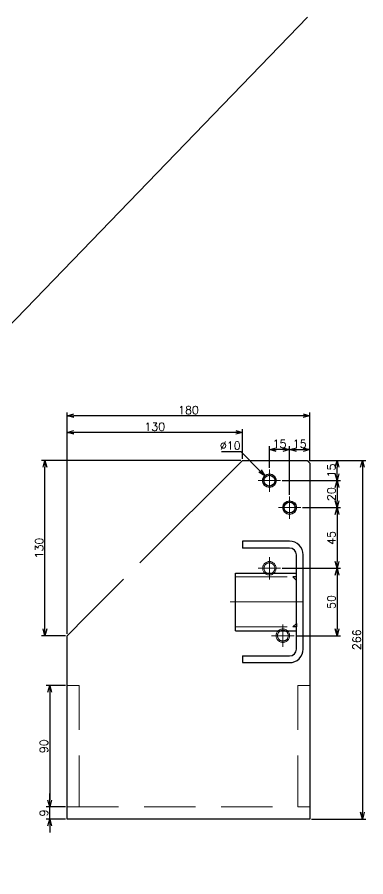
# Model space of a CAD drawing. Header units: millimetres. Extents: x -16130 to 36813, y -8099 to 27484.
# Drawn here: x 9162 to 9421, y 17819 to 18456 of the extents above; entities that cross this region are included whole.
import ezdxf

# ---------------------------------------------------------------- set-up
doc = ezdxf.new("R2010")
doc.units = ezdxf.units.MM
doc.header["$LTSCALE"] = 6
doc.header["$PDMODE"] = 99
doc.header["$PDSIZE"] = 1
doc.linetypes.add('CENTER2', pattern=[28.575, 19.05, -3.175, 3.175, -3.175])
doc.linetypes.add('HIDDEN', pattern=[9.525, 6.35, -3.175])
for name, color, linetype, lineweight in [('04_HIDDEN', 2, 'HIDDEN', 13), ('05_CENTER', 4, 'CENTER2', 13), ('08_DIM', 3, 'Continuous', 13)]:
    doc.layers.add(name, color=color, linetype=linetype, lineweight=lineweight)
doc.styles.add('KSS_TXT', font='txt.shx', dxfattribs={"bigfont": 'extfont2.shx'})
doc.dimstyles.new('KSS_DIM', dxfattribs={"dimtxt": 3, "dimasz": 2.5, "dimexe": 1.25, "dimexo": 0.625, "dimtad": 1, "dimdsep": 46, "dimtxsty": 'KSS_TXT', "dimblk": 'OPEN30', "dimcen": 0, "dimazin": 2, "dimtfac": 0.75, "dimtmove": 0, "dimatfit": 3, "dimldrblk": 'OPEN30', "dimfxl": 1, "dimtolj": 1, "dimarcsym": 0})
doc.dimstyles.new('KSS_DIM$3', dxfattribs={"dimtxt": 3, "dimasz": 2.5, "dimexe": 1.25, "dimexo": 0.625, "dimtad": 1, "dimtih": 1, "dimtoh": 1, "dimdsep": 46, "dimtxsty": 'KSS_TXT', "dimblk": 'OPEN30', "dimcen": 0, "dimazin": 2, "dimtfac": 0.75, "dimtofl": 0, "dimtmove": 0, "dimatfit": 3, "dimldrblk": 'OPEN30', "dimfxl": 1, "dimtolj": 1, "dimarcsym": 0})

# ---------------------------------------------------------------- blocks, each defined once
blk = doc.blocks.new('_Open30')
at = {"color": 0, "linetype": 'ByBlock', "lineweight": -2}
for p, q in [((-1, 0.27), (0, 0)), ((0, 0), (-1, -0.27)), ((0, 0), (-1, 0))]:
    blk.add_line(p, q, dxfattribs=at)
blk = doc.blocks.new('*D1351')
at = {"layer": '08_DIM', "color": 0, "lineweight": -2, "transparency": 16777216}
for p, q in [((9199.45, 17998.96), (9199.45, 18150.96)), ((9324.45, 18148.46), (9204.45, 18148.46)), ((9329.45, 18128.96), (9329.45, 18150.96))]:
    blk.add_line(p, q, dxfattribs=at)
at = {"layer": 'Defpoints', "color": 0, "transparency": 16777216}
for p in [(9199.45, 18148.46), (9329.45, 18127.71), (9199.45, 17997.71)]:
    blk.add_point(p, dxfattribs=at)
at = {"layer": '08_DIM', "color": 0, "lineweight": -2, "transparency": 16777216, "xscale": 5, "yscale": 5, "zscale": 5, "rotation": 180}
blk.add_blockref('_Open30', (9199.45, 18148.46), dxfattribs=at)
at = {"layer": '08_DIM', "color": 0, "lineweight": -2, "transparency": 16777216, "xscale": 5, "yscale": 5, "zscale": 5}
blk.add_blockref('_Open30', (9329.45, 18148.46), dxfattribs=at)
at = {"layer": '08_DIM', "color": 0, "transparency": 16777216, "insert": (9264.45, 18152.71), "char_height": 6, "attachment_point": 5, "style": 'KSS_TXT'}
blk.add_mtext('\\A1;130', dxfattribs=at)
blk = doc.blocks.new('*D1352')
at = {"layer": '08_DIM', "color": 0, "lineweight": -2, "transparency": 16777216}
for p, q in [((9380.7, 18127.71), (9420.94, 18127.71)), ((9418.44, 18122.71), (9418.44, 17866.71)), ((9380.7, 17861.71), (9420.94, 17861.71))]:
    blk.add_line(p, q, dxfattribs=at)
at = {"layer": 'Defpoints', "color": 0, "transparency": 16777216}
for p in [(9379.45, 18127.71), (9379.45, 17861.71), (9418.44, 17861.71)]:
    blk.add_point(p, dxfattribs=at)
at = {"layer": '08_DIM', "color": 0, "lineweight": -2, "transparency": 16777216, "xscale": 5, "yscale": 5, "zscale": 5}
for p, rotation in [((9418.44, 18127.71), 90), ((9418.44, 17861.71), 270)]:
    blk.add_blockref('_Open30', p, dxfattribs=dict(at, rotation=rotation))
at = {"layer": '08_DIM', "color": 0, "transparency": 16777216, "insert": (9414.19, 17994.71), "char_height": 6, "attachment_point": 5, "rotation": 90, "style": 'KSS_TXT'}
blk.add_mtext('\\A1;266', dxfattribs=at)
blk = doc.blocks.new('*D1353')
at = {"layer": '08_DIM', "color": 0, "lineweight": -2, "transparency": 16777216}
for p, q in [((9378.7, 18127.71), (9402.17, 18127.71)), ((9399.67, 18117.71), (9399.67, 18122.71)), ((9359.04, 18112.71), (9402.17, 18112.71))]:
    blk.add_line(p, q, dxfattribs=at)
at = {"layer": 'Defpoints', "color": 0, "transparency": 16777216}
for p in [(9377.45, 18127.71), (9399.67, 18127.71), (9357.79, 18112.71)]:
    blk.add_point(p, dxfattribs=at)
at = {"layer": '08_DIM', "color": 0, "lineweight": -2, "transparency": 16777216, "xscale": 5, "yscale": 5, "zscale": 5}
for p, rotation in [((9399.67, 18127.71), 90), ((9399.67, 18112.71), 270)]:
    blk.add_blockref('_Open30', p, dxfattribs=dict(at, rotation=rotation))
at = {"layer": '08_DIM', "color": 0, "transparency": 16777216, "insert": (9395.42, 18120.21), "char_height": 6, "attachment_point": 5, "rotation": 90, "style": 'KSS_TXT'}
blk.add_mtext('\\A1;15', dxfattribs=at)
blk = doc.blocks.new('*D1354')
at = {"layer": '08_DIM', "color": 0, "lineweight": -2, "transparency": 16777216}
for p, q in [((9359.04, 18112.71), (9402.17, 18112.71)), ((9399.67, 18107.71), (9399.67, 18097.71)), ((9374.04, 18092.71), (9402.17, 18092.71))]:
    blk.add_line(p, q, dxfattribs=at)
at = {"layer": 'Defpoints', "color": 0, "transparency": 16777216}
for p in [(9357.79, 18112.71), (9372.79, 18092.71), (9399.67, 18092.71)]:
    blk.add_point(p, dxfattribs=at)
at = {"layer": '08_DIM', "color": 0, "lineweight": -2, "transparency": 16777216, "xscale": 5, "yscale": 5, "zscale": 5}
for p, rotation in [((9399.67, 18112.71), 90), ((9399.67, 18092.71), 270)]:
    blk.add_blockref('_Open30', p, dxfattribs=dict(at, rotation=rotation))
at = {"layer": '08_DIM', "color": 0, "transparency": 16777216, "insert": (9395.42, 18102.71), "char_height": 6, "attachment_point": 5, "rotation": 90, "style": 'KSS_TXT'}
blk.add_mtext('\\A1;20', dxfattribs=at)
blk = doc.blocks.new('*D1355')
at = {"layer": '08_DIM', "color": 0, "lineweight": -2, "transparency": 16777216}
for p, q in [((9374.04, 18092.71), (9402.17, 18092.71)), ((9399.67, 18087.71), (9399.67, 18052.71)), ((9359.04, 18047.71), (9402.17, 18047.71))]:
    blk.add_line(p, q, dxfattribs=at)
at = {"layer": 'Defpoints', "color": 0, "transparency": 16777216}
for p in [(9372.79, 18092.71), (9357.79, 18047.71), (9399.67, 18047.71)]:
    blk.add_point(p, dxfattribs=at)
at = {"layer": '08_DIM', "color": 0, "lineweight": -2, "transparency": 16777216, "xscale": 5, "yscale": 5, "zscale": 5}
for p, rotation in [((9399.67, 18092.71), 90), ((9399.67, 18047.71), 270)]:
    blk.add_blockref('_Open30', p, dxfattribs=dict(at, rotation=rotation))
at = {"layer": '08_DIM', "color": 0, "transparency": 16777216, "insert": (9395.42, 18070.21), "char_height": 6, "attachment_point": 5, "rotation": 90, "style": 'KSS_TXT'}
blk.add_mtext('\\A1;45', dxfattribs=at)
blk = doc.blocks.new('*D1356')
at = {"layer": '08_DIM', "color": 0, "lineweight": -2, "transparency": 16777216}
for p, q in [((9359.04, 18047.71), (9402.17, 18047.71)), ((9399.67, 18042.71), (9399.67, 18002.71)), ((9369.04, 17997.71), (9402.17, 17997.71))]:
    blk.add_line(p, q, dxfattribs=at)
at = {"layer": 'Defpoints', "color": 0, "transparency": 16777216}
for p in [(9357.79, 18047.71), (9367.79, 17997.71), (9399.67, 17997.71)]:
    blk.add_point(p, dxfattribs=at)
at = {"layer": '08_DIM', "color": 0, "lineweight": -2, "transparency": 16777216, "xscale": 5, "yscale": 5, "zscale": 5}
for p, rotation in [((9399.67, 18047.71), 90), ((9399.67, 17997.71), 270)]:
    blk.add_blockref('_Open30', p, dxfattribs=dict(at, rotation=rotation))
at = {"layer": '08_DIM', "color": 0, "transparency": 16777216, "insert": (9395.42, 18022.71), "char_height": 6, "attachment_point": 5, "rotation": 90, "style": 'KSS_TXT'}
blk.add_mtext('\\A1;50', dxfattribs=at)
blk = doc.blocks.new('*D1357')
at = {"layer": '08_DIM', "color": 0, "lineweight": -2, "transparency": 16777216}
for p, q in [((9364.45, 18102.3), (9364.45, 18138.3)), ((9369.45, 18135.8), (9374.45, 18135.8)), ((9379.45, 18127.46), (9379.45, 18138.3))]:
    blk.add_line(p, q, dxfattribs=at)
at = {"layer": 'Defpoints', "color": 0, "transparency": 16777216}
for p in [(9379.45, 18135.8), (9379.45, 18126.21), (9364.45, 18101.05)]:
    blk.add_point(p, dxfattribs=at)
at = {"layer": '08_DIM', "color": 0, "lineweight": -2, "transparency": 16777216, "xscale": 5, "yscale": 5, "zscale": 5, "rotation": 180}
blk.add_blockref('_Open30', (9364.45, 18135.8), dxfattribs=at)
at = {"layer": '08_DIM', "color": 0, "lineweight": -2, "transparency": 16777216, "xscale": 5, "yscale": 5, "zscale": 5}
blk.add_blockref('_Open30', (9379.45, 18135.8), dxfattribs=at)
at = {"layer": '08_DIM', "color": 0, "transparency": 16777216, "insert": (9371.95, 18140.05), "char_height": 6, "attachment_point": 5, "style": 'KSS_TXT'}
blk.add_mtext('\\A1;15', dxfattribs=at)
blk = doc.blocks.new('*D1358')
at = {"layer": '08_DIM', "color": 0, "lineweight": -2, "transparency": 16777216}
for p, q in [((9349.45, 18122.3), (9349.45, 18138.3)), ((9359.45, 18135.8), (9354.45, 18135.8)), ((9364.45, 18102.3), (9364.45, 18138.3))]:
    blk.add_line(p, q, dxfattribs=at)
at = {"layer": 'Defpoints', "color": 0, "transparency": 16777216}
for p in [(9349.45, 18135.8), (9349.45, 18121.05), (9364.45, 18101.05)]:
    blk.add_point(p, dxfattribs=at)
at = {"layer": '08_DIM', "color": 0, "lineweight": -2, "transparency": 16777216, "xscale": 5, "yscale": 5, "zscale": 5, "rotation": 180}
blk.add_blockref('_Open30', (9349.45, 18135.8), dxfattribs=at)
at = {"layer": '08_DIM', "color": 0, "lineweight": -2, "transparency": 16777216, "xscale": 5, "yscale": 5, "zscale": 5}
blk.add_blockref('_Open30', (9364.45, 18135.8), dxfattribs=at)
at = {"layer": '08_DIM', "color": 0, "transparency": 16777216, "insert": (9356.95, 18140.05), "char_height": 6, "attachment_point": 5, "style": 'KSS_TXT'}
blk.add_mtext('\\A1;15', dxfattribs=at)
blk = doc.blocks.new('*D1359')
at = {"layer": '08_DIM', "color": 0, "lineweight": -2, "transparency": 16777216}
for p, q in [((9313.84, 18134.45), (9328.34, 18134.45)), ((9328.34, 18134.45), (9342.48, 18119.89))]:
    blk.add_line(p, q, dxfattribs=at)
at = {"layer": 'Defpoints', "color": 0, "transparency": 16777216}
for p in [(9345.97, 18116.3), (9352.93, 18109.13)]:
    blk.add_point(p, dxfattribs=at)
at = {"layer": '08_DIM', "color": 0, "lineweight": -2, "transparency": 16777216, "xscale": 5, "yscale": 5, "zscale": 5, "rotation": 314.1590132470499}
blk.add_blockref('_Open30', (9345.97, 18116.3), dxfattribs=at)
at = {"layer": '08_DIM', "color": 0, "transparency": 16777216, "insert": (9320.47, 18138.7), "char_height": 6, "attachment_point": 5, "style": 'KSS_TXT'}
blk.add_mtext('\\A1;%%C10', dxfattribs=at)
blk = doc.blocks.new('M10Tz_1_1_1')
at = {"color": 0}
for radius in [5, 4]:
    blk.add_circle((0, 0), radius, dxfattribs=at)
at = {"layer": '05_CENTER'}
for p, q in [((0, -8.34), (0, 8.34)), ((8.34, 0), (-8.34, 0))]:
    blk.add_line(p, q, dxfattribs=at)
blk = doc.blocks.new('A$C38044AA5_1_1')
at = {"color": 0}
for p, q in [((-15, 160), (-50, 160)), ((-10, 85), (-10, 155)), ((-55, 141.35), (-10, 141.35)), ((-55, 98.65), (-55, 141.35)), ((-55, 98.65), (-10, 98.65)), ((-50, 80), (-15, 80))]:
    blk.add_line(p, q, dxfattribs=at)
blk.add_lwpolyline([(-126, 149), (-50, 225), (-2, 225), (0, 223), (0, -41), (-180, -41), (-180, 95), (-165, 110)], dxfattribs=at)
blk.add_lwpolyline([(-50, 80), (-50, 75), (-15, 75, 0.414214), (-5, 85), (-5, 155, 0.414214), (-15, 165), (-50, 165), (-50, 160)], format="xyb", dxfattribs=at)
at = {"color": 3}
for points in [[(-10, 138.55), (-12.5, 138.55), (-12.5, 138.55), (-10, 136.05)], [(-10, 101.45), (-12.5, 101.45), (-12.5, 101.45), (-10, 103.95)]]:
    blk.add_lwpolyline(points, close=True, dxfattribs=at)
at = {"color": 0}
for centre, start, end in [((-15, 155), 0, 90), ((-15, 85), 270, 0)]:
    blk.add_arc(centre, 5, start, end, dxfattribs=at)
at = {"layer": '04_HIDDEN'}
for p, q in [((-55, 138.55), (-10, 138.55)), ((-55, 101.45), (-10, 101.45)), ((-180, -32), (0, -32))]:
    blk.add_line(p, q, dxfattribs=at)
blk.add_lwpolyline([(-165, 110), (-126, 149)], dxfattribs=at)
for points in [[(-180, -32), (-171, -32), (-171, 58), (-180, 58)], [(0, -32), (-9, -32), (-9, 58), (0, 58)]]:
    blk.add_lwpolyline(points, close=True, dxfattribs=at)
at = {"layer": '05_CENTER'}
blk.add_line((-59.02, 120), (-5, 120), dxfattribs=at)
at = {"extrusion": (0, 0, -1), "xscale": -1, "zscale": -1, "rotation": 180}
for p in [(30, 210), (15, 190)]:
    blk.add_blockref('M10Tz_1_1_1', p, dxfattribs=at)
at = {"layer": '04_HIDDEN', "extrusion": (0, 0, -1), "xscale": -1, "zscale": -1, "rotation": 180}
for p in [(30, 145), (20, 95)]:
    blk.add_blockref('M10Tz_1_1_1', p, dxfattribs=at)
blk = doc.blocks.new('*D1465')
at = {"layer": '08_DIM', "color": 0, "lineweight": -2, "transparency": 16777216}
for p, q in [((9198.2, 17960.71), (9184.06, 17960.71)), ((9186.56, 17955.71), (9186.56, 17875.71)), ((9198.2, 17870.71), (9184.06, 17870.71))]:
    blk.add_line(p, q, dxfattribs=at)
at = {"layer": 'Defpoints', "color": 0, "transparency": 16777216}
for p in [(9199.45, 17960.71), (9186.56, 17870.71), (9199.45, 17870.71)]:
    blk.add_point(p, dxfattribs=at)
at = {"layer": '08_DIM', "color": 0, "lineweight": -2, "transparency": 16777216, "xscale": 5, "yscale": 5, "zscale": 5}
for p, rotation in [((9186.56, 17960.71), 90), ((9186.56, 17870.71), 270)]:
    blk.add_blockref('_Open30', p, dxfattribs=dict(at, rotation=rotation))
at = {"layer": '08_DIM', "color": 0, "transparency": 16777216, "insert": (9182.31, 17915.71), "char_height": 6, "attachment_point": 5, "rotation": 90, "style": 'KSS_TXT'}
blk.add_mtext('\\A1;90', dxfattribs=at)
blk = doc.blocks.new('*D1940')
at = {"layer": '08_DIM', "color": 0, "lineweight": -2, "transparency": 16777216}
for p, q in [((9199.45, 17998.96), (9199.45, 18163.31)), ((9374.45, 18160.81), (9204.45, 18160.81)), ((9379.45, 18128.46), (9379.45, 18163.31))]:
    blk.add_line(p, q, dxfattribs=at)
at = {"layer": 'Defpoints', "color": 0, "transparency": 16777216}
for p in [(9199.45, 18160.81), (9379.45, 18127.21), (9199.45, 17997.71)]:
    blk.add_point(p, dxfattribs=at)
at = {"layer": '08_DIM', "color": 0, "lineweight": -2, "transparency": 16777216, "xscale": 5, "yscale": 5, "zscale": 5, "rotation": 180}
blk.add_blockref('_Open30', (9199.45, 18160.81), dxfattribs=at)
at = {"layer": '08_DIM', "color": 0, "lineweight": -2, "transparency": 16777216, "xscale": 5, "yscale": 5, "zscale": 5}
blk.add_blockref('_Open30', (9379.45, 18160.81), dxfattribs=at)
at = {"layer": '08_DIM', "color": 0, "transparency": 16777216, "insert": (9289.45, 18165.06), "char_height": 6, "attachment_point": 5, "style": 'KSS_TXT'}
blk.add_mtext('\\A1;180', dxfattribs=at)
blk = doc.blocks.new('*D1941')
at = {"layer": '08_DIM', "color": 0, "lineweight": -2, "transparency": 16777216}
for p, q in [((9328.2, 18127.71), (9180.54, 18127.71)), ((9183.04, 18002.71), (9183.04, 18122.71)), ((9198.2, 17997.71), (9180.54, 17997.71))]:
    blk.add_line(p, q, dxfattribs=at)
at = {"layer": 'Defpoints', "color": 0, "transparency": 16777216}
for p in [(9183.04, 18127.71), (9329.45, 18127.71), (9199.45, 17997.71)]:
    blk.add_point(p, dxfattribs=at)
at = {"layer": '08_DIM', "color": 0, "lineweight": -2, "transparency": 16777216, "xscale": 5, "yscale": 5, "zscale": 5}
for p, rotation in [((9183.04, 18127.71), 90), ((9183.04, 17997.71), 270)]:
    blk.add_blockref('_Open30', p, dxfattribs=dict(at, rotation=rotation))
at = {"layer": '08_DIM', "color": 0, "transparency": 16777216, "insert": (9178.79, 18062.71), "char_height": 6, "attachment_point": 5, "rotation": 90, "style": 'KSS_TXT'}
blk.add_mtext('\\A1;130', dxfattribs=at)
blk = doc.blocks.new('*D1942')
at = {"layer": '08_DIM', "color": 0, "lineweight": -2, "transparency": 16777216}
for p, q in [((9186.56, 17875.71), (9186.56, 17880.71)), ((9198.2, 17870.71), (9184.06, 17870.71)), ((9186.56, 17861.71), (9186.56, 17870.71)), ((9198.2, 17861.71), (9184.06, 17861.71)), ((9186.56, 17856.71), (9186.56, 17851.71))]:
    blk.add_line(p, q, dxfattribs=at)
at = {"layer": 'Defpoints', "color": 0, "transparency": 16777216}
for p in [(9186.56, 17870.71), (9199.45, 17870.71), (9199.45, 17861.71)]:
    blk.add_point(p, dxfattribs=at)
at = {"layer": '08_DIM', "color": 0, "lineweight": -2, "transparency": 16777216, "xscale": 5, "yscale": 5, "zscale": 5}
for p, rotation in [((9186.56, 17870.71), 270), ((9186.56, 17861.71), 90)]:
    blk.add_blockref('_Open30', p, dxfattribs=dict(at, rotation=rotation))
at = {"layer": '08_DIM', "color": 0, "transparency": 16777216, "insert": (9182.31, 17866.21), "char_height": 6, "attachment_point": 5, "rotation": 90, "style": 'KSS_TXT'}
blk.add_mtext('\\A1;9', dxfattribs=at)

msp = doc.modelspace()

# ---------------------------------------------------------------- linework, layer by layer
at = {"color": 2}
msp.add_line((9377.72617, 18456.48728), (8761.70535, 17818.84501), dxfattribs=at)

# ---------------------------------------------------------------- block references
msp.add_blockref('A$C38044AA5_1_1', (9379.44833, 17902.71259))

# ---------------------------------------------------------------- dimensions: what is measured, and where the dimension line sits
at = {"layer": '08_DIM'}
for base, p1, p2, angle, picture, middle in [((9199.44833, 18160.81022), (9379.44833, 18127.21259), (9199.44833, 17997.71259), 180, '*D1940', (9289.44833, 18165.06022)), ((9199.44833, 18148.45822), (9329.44833, 18127.71259), (9199.44833, 17997.71259), 180, '*D1351', (9264.44833, 18152.70822)), ((9349.44833, 18135.79869), (9364.44833, 18101.05364), (9349.44833, 18121.05364), 180, '*D1358', (9356.94833, 18140.05286)), ((9379.44833, 18135.79869), (9364.44833, 18101.05364), (9379.44833, 18126.21259), 180, '*D1357', (9371.94833, 18140.05286)), ((9183.0423, 18127.71259), (9199.44833, 17997.71259), (9329.44833, 18127.71259), 90, '*D1941', (9178.7923, 18062.71259)), ((9399.67389, 18127.71259), (9357.78938, 18112.71259), (9377.44833, 18127.71259), 270, '*D1353', (9395.41972, 18120.21259)), ((9399.67389, 18092.71259), (9357.78938, 18112.71259), (9372.78938, 18092.71259), 270, '*D1354', (9395.42389, 18102.71259)), ((9399.67389, 18047.71259), (9372.78938, 18092.71259), (9357.78938, 18047.71259), 270, '*D1355', (9395.41972, 18070.21259)), ((9399.67389, 17997.71259), (9357.78938, 18047.71259), (9367.78938, 17997.71259), 270, '*D1356', (9395.41972, 18022.71259))]:
    dim = msp.add_linear_dim(base=base, p1=p1, p2=p2, angle=angle, dimstyle='KSS_DIM', override={"dimscale": 2}, dxfattribs=at)
    dim.commit()
    dim.dimension.update_dxf_attribs({"geometry": picture, "text_midpoint": middle})
dim = msp.add_diameter_dim_2p(p1=(9352.93159, 18109.12554), p2=(9345.96507, 18116.29964), dimstyle='KSS_DIM$3', override={"dimscale": 2, "dimpost": '%%C<>'}, dxfattribs=at)
dim.commit()
dim.dimension.update_dxf_attribs({"geometry": '*D1359', "text_midpoint": (9320.46518, 18134.44966), "dimtype": 163})
at = {"layer": '08_DIM', "color": 1}
for base, p1, p2, picture, middle in [((9418.43848, 17861.71259), (9379.44833, 18127.71259), (9379.44833, 17861.71259), '*D1352', (9414.18848, 17994.71259)), ((9186.56203, 17870.71259), (9199.44833, 17960.71259), (9199.44833, 17870.71259), '*D1465', (9182.31203, 17915.71259)), ((9186.56203, 17870.71259), (9199.44833, 17861.71259), (9199.44833, 17870.71259), '*D1942', (9182.31203, 17866.21259))]:
    dim = msp.add_linear_dim(base=base, p1=p1, p2=p2, angle=90, dimstyle='KSS_DIM', override={"dimscale": 2}, dxfattribs=at)
    dim.commit()
    dim.dimension.update_dxf_attribs({"geometry": picture, "text_midpoint": middle})

doc.saveas('drawing.dxf')
